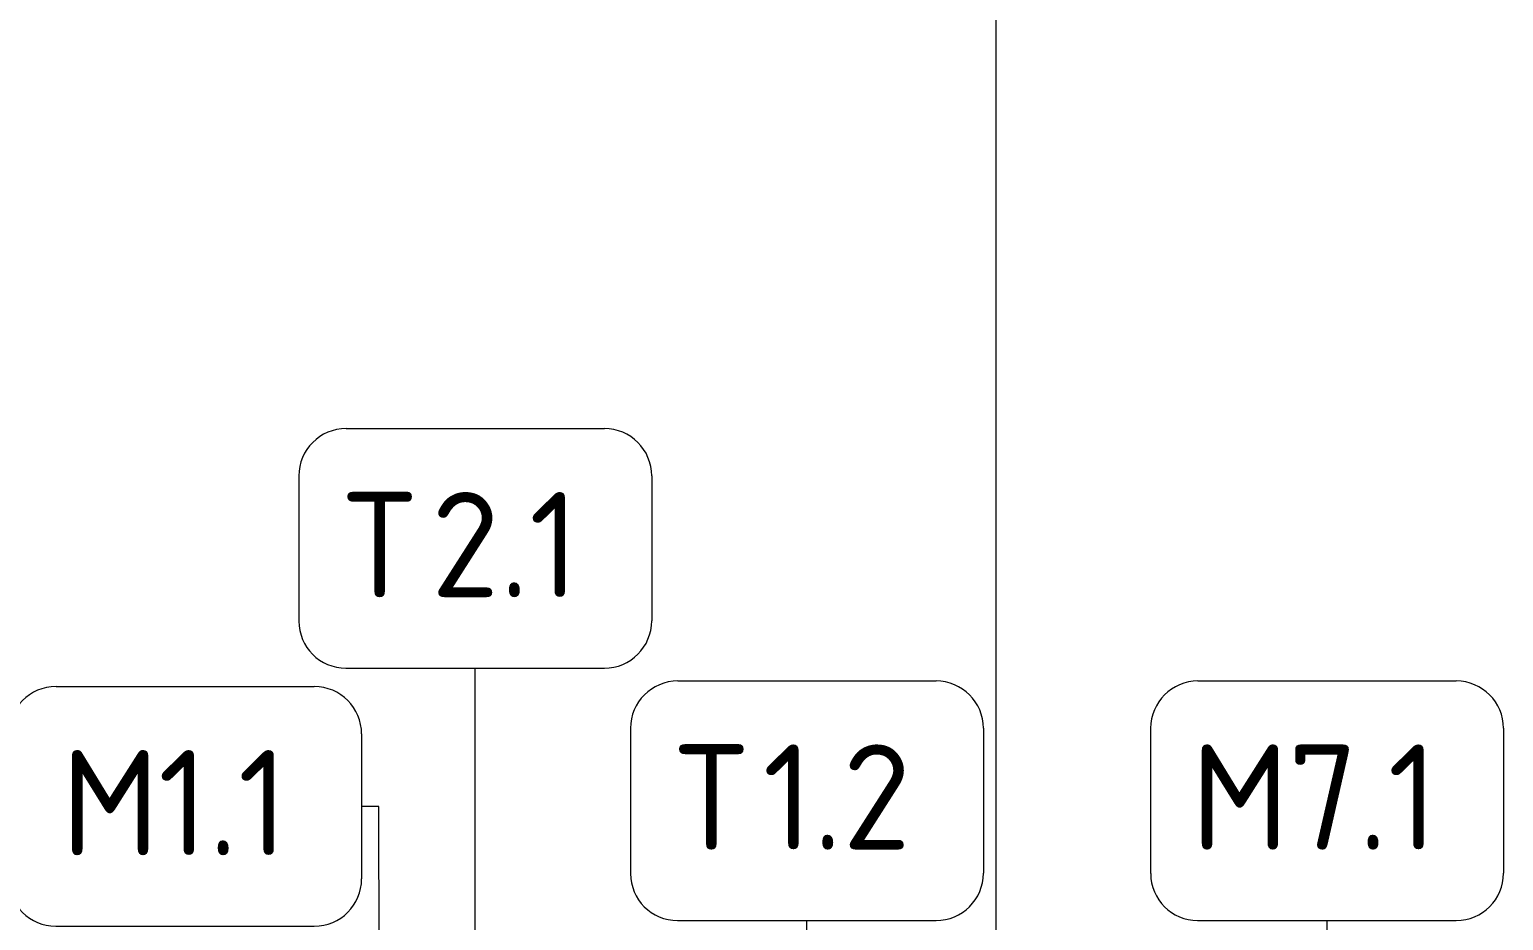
# Model space of a CAD drawing. Header units: millimetres. Extents: x -7229 to 196340, y -8553 to 29000.
# Drawn here: x 169588 to 172391, y 1230 to 2924 of the extents above; entities that cross this region are included whole.
import ezdxf

# ---------------------------------------------------------------- set-up
doc = ezdxf.new("R2010")
doc.units = ezdxf.units.MM
doc.linetypes.add('Осевая', pattern=[15875, 3175, -2381.25, 7937.5, -2381.25])
doc.layers.add('Марки для знаков', color=7, linetype='Continuous', lineweight=9)
doc.layers.add('Оси-2', color=7, linetype='Осевая', lineweight=9)
doc.styles.add('GOST Common_1', font='GOST_Common.ttf', dxfattribs={"height": 200})

# ---------------------------------------------------------------- blocks, each defined once
blk = doc.blocks.new('Марка_Знаки - В прямоуг_Наименование краткое-30718135-План монтажа зашивок 1 этажа в осях 23_1-33 лист 3')
at = {"layer": 'Марки для знаков'}
for p, q in [((-2.455, 2.278), (2.455, 2.278)), ((-3.355, 1.378), (-3.355, -1.384)), ((3.355, 1.378), (3.355, -1.378)), ((-2.461, -2.278), (2.455, -2.278))]:
    blk.add_line(p, q, dxfattribs=at)
for centre, radius, start, end in [((-2.455, 1.378), 0.9, 90, 180), ((2.455, 1.378), 0.9, 0, 90), ((-2.461, -1.384), 0.893, 180, 270), ((2.455, -1.378), 0.9, 270, 0)]:
    blk.add_arc(centre, radius, start, end, dxfattribs=at)

msp = doc.modelspace()

# ---------------------------------------------------------------- linework, layer by layer
at = {"layer": 'Марки для знаков'}
for p, q in [((170435.9, 401.7), (170435.9, 1709.8)), ((170252.7, 1446.9), (170219.6, 1446.9)), ((170254.5, 358.3), (170252.7, 1446.9)), ((171066.6, 347), (171066.6, 1229.8)), ((172055.6, 379.8), (172055.6, 1229.8))]:
    msp.add_line(p, q, dxfattribs=at)
at = {"layer": 'Оси-2'}
msp.add_line((171426.3, 593.7), (171426.3, 19415.1), dxfattribs=at)

# ---------------------------------------------------------------- block references
at = {"layer": 'Марки для знаков', "xscale": 99.99999999999993, "yscale": 99.99999999999993, "zscale": 99.99999999999993}
for p in [(170435.9, 1937.6), (171066.6, 1457.6), (172055.6, 1457.6), (169884.2, 1446.9)]:
    msp.add_blockref('Марка_Знаки - В прямоуг_Наименование краткое-30718135-План монтажа зашивок 1 этажа в осях 23_1-33 лист 3', p, dxfattribs=at)

# ---------------------------------------------------------------- texts
at = {"layer": 'Марки для знаков', "char_height": 200, "attachment_point": 1, "style": 'GOST Common_1'}
for s, insert, width in [('\\fGOST Common|b0|i0|c204|p34|;Т', (170186.4, 2044.7), 200.422), ('2.1', (170351.8, 2044.7), 368.776), ('\\fGOST Common|b0|i0|c204|p34|;М', (169647.7, 1554), 224.472), ('1.1', (169832.9, 1554), 312.658), ('\\fGOST Common|b0|i0|c204|p34|;Т', (170817.1, 1564.7), 200.422), ('1.2', (170982.5, 1564.7), 368.776), ('\\fGOST Common|b0|i0|c204|p34|;М', (171796.1, 1564.7), 224.472), ('7.1', (171981.3, 1564.7), 368.776)]:
    msp.add_mtext(s, dxfattribs=dict(at, insert=insert, width=width))

doc.saveas('drawing.dxf')
